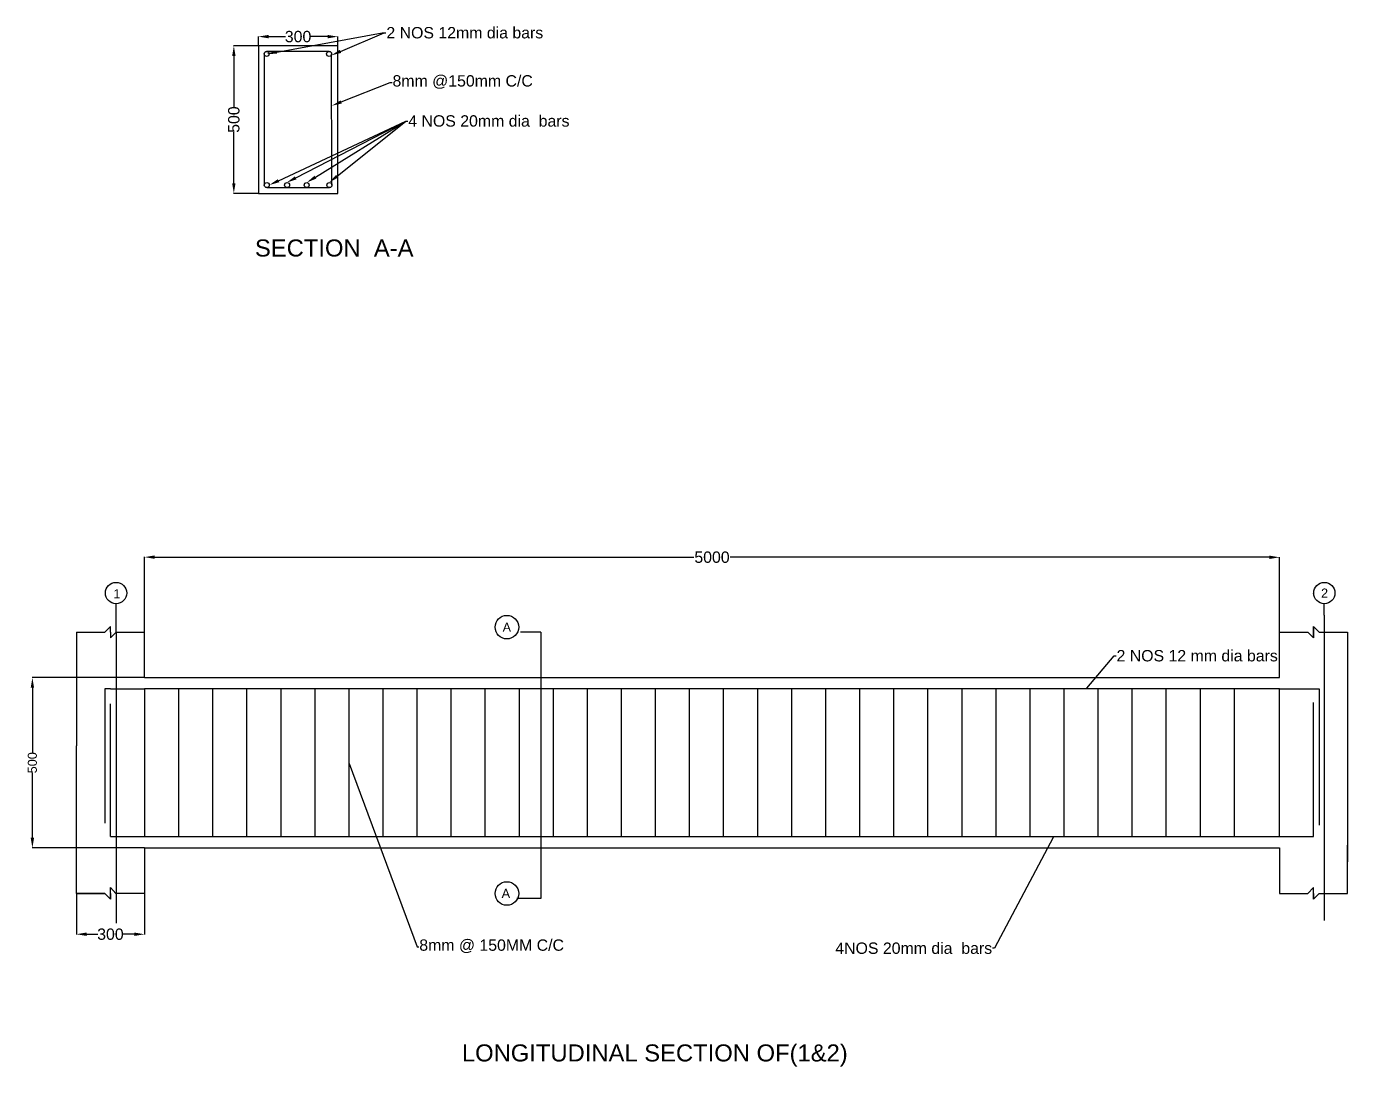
# Model space of a CAD drawing. Header units: millimetres. Extents: x -2939 to 23299, y 140 to 10993.
# Drawn here: x 1480 to 7300, y 140 to 4721 of the extents above; entities that cross this region are included whole.
import ezdxf
from ezdxf import colors
from ezdxf.entities.mleader import LeaderData, LeaderLine
from ezdxf.math import Vec2, Vec3

# ---------------------------------------------------------------- set-up
doc = ezdxf.new("R2010")
doc.units = ezdxf.units.MM
doc.styles.get("Standard").update_dxf_attribs({"font": 'arial.ttf'})
doc.dimstyles.new('ISO-25', dxfattribs={"dimtxt": 2.5, "dimasz": 2.5, "dimexe": 1.25, "dimexo": 0.625, "dimtad": 1, "dimtxsty": 'Standard', "dimcen": 2.5, "dimadec": 0, "dimazin": 0, "dimtfac": 1, "dimtmove": 0, "dimatfit": 3, "dimfxl": 1, "dimarcsym": 0})

# ---------------------------------------------------------------- blocks, each defined once
blk = doc.blocks.new('*D1')
at = {"color": 0, "lineweight": -2, "transparency": 16777216}
for p, q in [((1999.3, 1853.2), (1504.9, 1853.2)), ((1506.1, 1808.2), (1506.1, 1522.9)), ((1506.1, 1148.2), (1506.1, 1433.4)), ((1999.3, 1103.2), (1504.9, 1103.2))]:
    blk.add_line(p, q, dxfattribs=at)
at = {"color": 0, "transparency": 16777216}
for points in [[(1498.6, 1808.2), (1513.6, 1808.2), (1506.1, 1853.2)], [(1498.6, 1148.2), (1513.6, 1148.2), (1506.1, 1103.2)]]:
    blk.add_solid(points, dxfattribs=at)
at = {"layer": 'Defpoints', "color": 0, "transparency": 16777216}
for p in [(1999.9, 1853.2), (1506.1, 1103.2), (1999.9, 1103.2)]:
    blk.add_point(p, dxfattribs=at)
at = {"color": 0, "transparency": 16777216, "insert": (1506.1, 1478.2), "char_height": 40, "attachment_point": 5, "rotation": 90}
blk.add_mtext('500 ', dxfattribs=at)
blk = doc.blocks.new('*D2')
at = {"color": 0, "lineweight": -2, "transparency": 16777216}
for p, q in [((1999.9, 2054.5), (2000, 2384.8)), ((2045, 2383.5), (4420.4, 2383.2)), ((6955, 2382.8), (4579.5, 2383.1)), ((6999.9, 2053.8), (7000, 2384.1))]:
    blk.add_line(p, q, dxfattribs=at)
at = {"color": 0, "transparency": 16777216}
for points in [[(2045, 2391), (2045, 2376), (2000, 2383.5)], [(6955, 2390.3), (6955, 2375.3), (7000, 2382.8)]]:
    blk.add_solid(points, dxfattribs=at)
at = {"layer": 'Defpoints', "color": 0, "transparency": 16777216}
for p in [(7000, 2382.8), (1999.9, 2053.9), (6999.9, 2053.2)]:
    blk.add_point(p, dxfattribs=at)
at = {"color": 0, "transparency": 16777216, "insert": (4500, 2383.2), "char_height": 50, "attachment_point": 5, "rotation": 359.99199}
blk.add_mtext('5000', dxfattribs=at)
blk = doc.blocks.new('*D3')
at = {"color": 0, "lineweight": -2, "transparency": 16777216}
for p, q in [((1699.9, 902.5), (1699.9, 721.9)), ((1999.9, 902.5), (1999.9, 721.9)), ((1744.9, 723.1), (1794.2, 723.1)), ((1954.9, 723.1), (1905.7, 723.1))]:
    blk.add_line(p, q, dxfattribs=at)
at = {"color": 0, "transparency": 16777216}
for points in [[(1744.9, 730.6), (1744.9, 715.6), (1699.9, 723.1)], [(1954.9, 730.6), (1954.9, 715.6), (1999.9, 723.1)]]:
    blk.add_solid(points, dxfattribs=at)
at = {"layer": 'Defpoints', "color": 0, "transparency": 16777216}
for p in [(1699.9, 903.2), (1999.9, 903.2), (1999.9, 723.1)]:
    blk.add_point(p, dxfattribs=at)
at = {"color": 0, "transparency": 16777216, "insert": (1849.9, 723.1), "char_height": 50, "attachment_point": 5}
blk.add_mtext('300', dxfattribs=at)
blk = doc.blocks.new('*D6')
at = {"color": 0, "lineweight": -2, "transparency": 16777216}
for p, q in [((2501.5, 4635.9), (2501.5, 4676.8)), ((2546.5, 4675.6), (2620.8, 4675.6)), ((2806.5, 4675.6), (2732.3, 4675.6)), ((2851.5, 4635.9), (2851.5, 4676.8))]:
    blk.add_line(p, q, dxfattribs=at)
at = {"color": 0, "transparency": 16777216}
for points in [[(2546.5, 4683.1), (2546.5, 4668.1), (2501.5, 4675.6)], [(2806.5, 4683.1), (2806.5, 4668.1), (2851.5, 4675.6)]]:
    blk.add_solid(points, dxfattribs=at)
at = {"layer": 'Defpoints', "color": 0, "transparency": 16777216}
for p in [(2851.5, 4675.6), (2501.5, 4635.3), (2851.5, 4635.3)]:
    blk.add_point(p, dxfattribs=at)
at = {"color": 0, "transparency": 16777216, "insert": (2676.5, 4675.6), "char_height": 50, "attachment_point": 5}
blk.add_mtext('300', dxfattribs=at)
blk = doc.blocks.new('*D7')
at = {"color": 0, "lineweight": -2, "transparency": 16777216}
for p, q in [((2500.9, 4635.3), (2392.4, 4635.3)), ((2393.6, 4590.3), (2393.6, 4366.1)), ((2393.6, 4030.3), (2393.6, 4254.5)), ((2500.9, 3985.3), (2392.4, 3985.3))]:
    blk.add_line(p, q, dxfattribs=at)
at = {"color": 0, "transparency": 16777216}
for points in [[(2386.1, 4590.3), (2401.1, 4590.3), (2393.6, 4635.3)], [(2386.1, 4030.3), (2401.1, 4030.3), (2393.6, 3985.3)]]:
    blk.add_solid(points, dxfattribs=at)
at = {"layer": 'Defpoints', "color": 0, "transparency": 16777216}
for p in [(2501.5, 4635.3), (2393.6, 3985.3), (2501.5, 3985.3)]:
    blk.add_point(p, dxfattribs=at)
at = {"color": 0, "transparency": 16777216, "insert": (2393.6, 4310.3), "char_height": 50, "attachment_point": 5, "rotation": 90}
blk.add_mtext('500', dxfattribs=at)

msp = doc.modelspace()

# ---------------------------------------------------------------- linework, layer by layer
for p, q in [((2501.523, 4635.319), (2501.523, 3985.319)), ((2851.523, 4635.319), (2501.523, 4635.319)), ((2527.106, 4599.355), (2527.668, 4022.056)), ((2813.163, 4610.319), (2538.07, 4610.319)), ((2825.628, 4022.066), (2824.127, 4599.355)), ((2851.523, 3985.319), (2851.523, 4635.319)), ((2501.523, 3985.319), (2851.523, 3985.319)), ((2538.632, 4011.102), (2814.664, 4011.102)), ((1874.925, 2052.958), (1874.925, 2178.495)), ((7197.293, 2127.351), (7197.293, 2178.496)), ((7197.293, 2127.351), (7197.293, 782.887)), ((1699.926, 2053.166), (1824.926, 2053.304)), ((1699.926, 2053.166), (1699.926, 1553.166)), ((1824.926, 2053.304), (1849.926, 2078.074)), ((1849.926, 2053.166), (1849.926, 2078.074)), ((1849.926, 2053.166), (1849.926, 2028.166)), ((1849.926, 2053.166), (1849.926, 2028.166)), ((1874.925, 2052.958), (1849.926, 2028.166)), ((1874.925, 2052.958), (1999.926, 2052.958)), ((1874.925, 2052.958), (1874.925, 771.892)), ((1999.926, 1853.166), (1999.926, 2053.166)), ((3745.968, 2053.865), (3656.892, 2053.865)), ((3745.968, 2053.865), (3745.968, 880.992)), ((6999.926, 1853.166), (6999.926, 2053.166)), ((6999.926, 2053.166), (7124.928, 2052.848)), ((7124.928, 2052.848), (7149.926, 2028.166)), ((7149.926, 2053.166), (7149.926, 2078.166)), ((7149.926, 2078.166), (7149.926, 2053.166)), ((7174.921, 2053.645), (7149.926, 2078.166)), ((7149.926, 2053.166), (7149.926, 2028.166)), ((7149.926, 2028.166), (7149.926, 2053.166)), ((7174.921, 2053.645), (7299.926, 2053.645)), ((7299.926, 2053.166), (7299.926, 1042.296)), ((6999.803, 1888.138), (6999.803, 1888.138)), ((1999.926, 1853.166), (6999.926, 1853.166)), ((1849.926, 1803.166), (1824.926, 1803.166)), ((1824.926, 1803.166), (1824.926, 1212.203)), ((1849.926, 1803.166), (1999.926, 1803.166)), ((6999.926, 1803.166), (1999.926, 1803.166)), ((1999.926, 1803.166), (1999.926, 1153.166)), ((2149.926, 1803.166), (2149.926, 1153.166)), ((2299.926, 1803.166), (2299.926, 1153.166)), ((2449.926, 1803.166), (2449.926, 1153.166)), ((2599.926, 1803.166), (2599.926, 1153.166)), ((2749.926, 1803.166), (2749.926, 1153.166)), ((2899.926, 1803.166), (2899.926, 1153.166)), ((3049.926, 1803.166), (3049.926, 1153.166)), ((3199.926, 1803.166), (3199.926, 1153.166)), ((3349.926, 1803.166), (3349.926, 1153.166)), ((3499.926, 1803.166), (3499.926, 1153.166)), ((3649.926, 1803.166), (3649.926, 1153.166)), ((3799.926, 1803.166), (3799.926, 1153.166)), ((3949.926, 1803.166), (3949.926, 1153.166)), ((4099.926, 1803.166), (4099.926, 1153.166)), ((4249.926, 1803.166), (4249.926, 1153.166)), ((4399.926, 1803.166), (4399.926, 1153.166)), ((4549.926, 1803.166), (4549.926, 1153.166)), ((4699.926, 1803.166), (4699.926, 1153.166)), ((4849.926, 1803.166), (4849.926, 1153.166)), ((4999.926, 1803.166), (4999.926, 1153.166)), ((5149.926, 1803.166), (5149.926, 1153.166)), ((5299.926, 1803.166), (5299.926, 1153.166)), ((5449.926, 1803.166), (5449.926, 1153.166)), ((5599.926, 1803.166), (5599.926, 1153.166)), ((5749.926, 1803.166), (5749.926, 1153.166)), ((5899.926, 1803.166), (5899.926, 1153.166)), ((6049.926, 1803.166), (6049.926, 1153.166)), ((6199.926, 1803.166), (6199.926, 1153.166)), ((6349.926, 1803.166), (6349.926, 1153.166)), ((6499.926, 1803.166), (6499.926, 1153.166)), ((6649.926, 1803.166), (6649.926, 1153.166)), ((6799.926, 1803.166), (6799.926, 1153.166)), ((6999.926, 1153.166), (6999.926, 1803.166)), ((6999.926, 1803.166), (7149.926, 1803.166)), ((7149.926, 1803.166), (7149.926, 1803.166)), ((7149.926, 1803.166), (7174.926, 1803.166)), ((7174.926, 1803.166), (7174.926, 1203.7)), ((1849.926, 1153.166), (1849.926, 1736.927)), ((7149.926, 1153.166), (7149.926, 1744.053)), ((1699.926, 903.166), (1699.926, 1553.166)), ((6999.926, 1188.138), (6999.803, 1188.138)), ((6999.803, 1188.138), (6999.926, 1188.057)), ((1849.926, 1153.166), (1999.926, 1153.166)), ((1999.926, 1153.166), (6999.926, 1153.166)), ((6999.926, 1153.166), (7149.926, 1153.166)), ((7299.926, 903.166), (7299.926, 1115.59)), ((1999.926, 1103.166), (6999.926, 1103.166)), ((1999.926, 1103.166), (1999.926, 903.166)), ((6999.926, 1103.166), (6999.926, 903.166)), ((1699.926, 903.166), (1826.008, 903.166)), ((1826.008, 903.166), (1699.926, 903.166)), ((1826.008, 903.166), (1849.926, 878.166)), ((1849.926, 903.166), (1849.926, 928.166)), ((1874.455, 903.166), (1849.926, 928.166)), ((1849.926, 903.166), (1849.926, 878.166)), ((1849.926, 878.166), (1849.926, 903.166)), ((1999.926, 903.166), (1874.455, 903.166)), ((3745.968, 880.992), (3640.191, 880.992)), ((6999.926, 903.166), (7124.926, 903.166)), ((6999.926, 903.166), (7124.926, 903.166)), ((7149.926, 928.166), (7124.926, 903.166)), ((7149.926, 903.166), (7149.926, 928.166)), ((7149.926, 903.166), (7149.926, 878.166)), ((7149.926, 878.166), (7149.926, 903.166)), ((7149.926, 878.166), (7174.247, 903.166)), ((7174.247, 903.166), (7299.926, 903.166))]:
    msp.add_line(p, q)
for centre, radius in [((2538.07, 4599.355), 10.964), ((2813.163, 4599.355), 10.964), ((2538.632, 4022.066), 10.964), ((2628.156, 4022.066), 10.964), ((2714.482, 4022.066), 10.964), ((2814.664, 4022.066), 10.964), ((1874.925, 2225.44), 46.945), ((7197.569, 2225.44), 46.945), ((3596.503, 2075.318), 51.834), ((3596.503, 902.445), 51.834)]:
    msp.add_circle(centre, radius)

# ---------------------------------------------------------------- texts
at = {"attachment_point": 1}
for s, width, heights, insert, char_height in [('SECTION  A-A', 1227.41506, [234.993], (2486.543, 3782.4), 75), ('1', 10.43077, [0], (1862.945, 2242.175), 40), ('A ', 6.10262, [0], (7144.41, 2225.44), 2.5), ('A ', 6.10262, [0], (7144.41, 2225.44), 2.5), ('A ', 6.10262, [0], (7144.41, 2225.44), 2.5), ('A ', 6.10262, [0], (7145.88, 2225.44), 2.5), ('A', 23.17727, [0], (3577.56, 2094.854), 40), ('A', 23.17727, [0], (3573.326, 923.072), 40)]:
    msp.add_mtext_dynamic_manual_height_columns(s, width=width, gutter_width=12.5, heights=heights, dxfattribs=dict(at, insert=insert, char_height=char_height))
for s, insert, char_height in [('2', (7183.014, 2245.227), 40), ('LONGITUDINAL SECTION OF(1&2)', (3398.217, 237.964), 75)]:
    msp.add_mtext(s, dxfattribs=dict(at, insert=insert, char_height=char_height))

# ---------------------------------------------------------------- dimensions: what is measured, and where the dimension line sits
dim = msp.add_linear_dim(base=(2851.523, 4675.579), p1=(2501.523, 4635.319), p2=(2851.523, 4635.319), text='300', dimstyle='ISO-25', override={"dimtxt": 50, "dimasz": 45, "dimtad": 0})
dim.commit()
dim.dimension.update_dxf_attribs({"geometry": '*D6', "text_midpoint": (2676.523, 4675.579)})
for base, p1, p2, text, override, picture, middle in [((2393.606, 3985.319), (2501.523, 4635.319), (2501.523, 3985.319), '500', {"dimtxt": 50, "dimasz": 45, "dimtad": 0}, '*D7', (2393.606, 4310.319)), ((1506.103, 1103.166), (1999.926, 1853.166), (1999.926, 1103.166), '500 ', {"dimtxt": 40, "dimasz": 45, "dimtad": 0}, '*D1', (1506.103, 1478.166))]:
    dim = msp.add_linear_dim(base=base, p1=p1, p2=p2, angle=90, text=text, dimstyle='ISO-25', override=override)
    dim.commit()
    dim.dimension.update_dxf_attribs({"geometry": picture, "text_midpoint": middle})
dim = msp.add_aligned_dim(p1=(1999.926, 2053.865), p2=(6999.926, 2053.166), distance=329.643, dimstyle='ISO-25', override={"dimtxt": 50, "dimasz": 45, "dimgap": 5, "dimtad": 0})
dim.commit()
dim.dimension.update_dxf_attribs({"geometry": '*D2', "text_midpoint": (4499.972, 2383.159)})
dim = msp.add_linear_dim(base=(1999.926, 723.109), p1=(1699.926, 903.166), p2=(1999.926, 903.166), dimstyle='ISO-25', override={"dimtxt": 50, "dimasz": 45, "dimtad": 0})
dim.commit()
dim.dimension.update_dxf_attribs({"geometry": '*D3', "text_midpoint": (1849.926, 723.109)})

# ---------------------------------------------------------------- leaders
ml = msp.add_multileader_mtext('Standard')
ml.set_content('', color=256)
ml.set_leader_properties()
ml.build(insert=Vec2(0, 0))
ml.multileader.update_dxf_attribs({"arrow_head_size": 45})
ctx = ml.context
ctx.base_point, ctx.char_height, ctx.arrow_head_size, ctx.plane_origin = Vec3(3055.664, 4692.416), 50, 45, Vec3(2538.07, 4599.355)
notes = []
notes.append((ctx, [(0, (1, 1, 0), (3047.664, 4692.416), (1, 0), 8, [(0, [(2538.07, 4599.355)], 0, [])])]))
ctx.mtext.insert, ctx.mtext.flow_direction = Vec3(3057.664, 4717.416), 5
ml = msp.add_multileader_mtext('Standard')
ml.set_content('2 NOS 12mm dia bars', color=256)
ml.set_leader_properties()
ml.build(insert=Vec2(0, 0))
ml.multileader.update_dxf_attribs({"arrow_head_size": 45})
ctx = ml.context
ctx.base_point, ctx.char_height, ctx.arrow_head_size, ctx.plane_origin = Vec3(3063.664, 4692.416), 50, 45, Vec3(2822.123, 4593.037)
notes.append((ctx, [(0, (1, 1, 0), (3055.664, 4692.416), (1, 0), 8, [(0, [(2822.123, 4593.037)], 0, [])])]))
ctx.mtext.insert, ctx.mtext.flow_direction = Vec3(3065.664, 4717.843), 5
ml = msp.add_multileader_mtext('Standard')
ml.set_content('8mm @150mm C/C', color=256)
ml.set_leader_properties()
ml.build(insert=Vec2(0, 0))
ml.multileader.update_dxf_attribs({"arrow_head_size": 45})
ctx = ml.context
ctx.base_point, ctx.char_height, ctx.arrow_head_size, ctx.plane_origin = Vec3(3090.65, 4473.504), 50, 45, Vec3(2824.72, 4371.373)
notes.append((ctx, [(0, (1, 1, 0), (3082.65, 4473.504), (1, 0), 8, [(0, [(2824.72, 4371.373)], 0, [])])]))
ctx.mtext.insert, ctx.mtext.flow_direction = Vec3(3092.65, 4505.854), 5
ml = msp.add_multileader_mtext('Standard')
ml.set_content('', color=256)
ml.set_leader_properties()
ml.build(insert=Vec2(0, 0))
ml.multileader.update_dxf_attribs({"arrow_head_size": 45})
ctx = ml.context
ctx.base_point, ctx.char_height, ctx.arrow_head_size, ctx.plane_origin = Vec3(3159.975, 4303.962), 50, 45, Vec3(2549.596, 4022.066)
notes.append((ctx, [(0, (1, 1, 0), (3151.975, 4303.962), (1, 0), 8, [(0, [(2549.596, 4022.066)], 0, [])])]))
ctx.mtext.insert, ctx.mtext.flow_direction = Vec3(3161.975, 4328.962), 5
ml = msp.add_multileader_mtext('Standard')
ml.set_content('', color=256)
ml.set_leader_properties()
ml.build(insert=Vec2(0, 0))
ml.multileader.update_dxf_attribs({"arrow_head_size": 45})
ctx = ml.context
ctx.base_point, ctx.char_height, ctx.arrow_head_size, ctx.plane_origin = Vec3(3159.975, 4303.962), 50, 45, Vec3(2625.961, 4032.808)
notes.append((ctx, [(0, (1, 1, 0), (3151.975, 4303.962), (1, 0), 8, [(0, [(2625.961, 4032.808)], 0, [])])]))
ctx.mtext.insert, ctx.mtext.flow_direction = Vec3(3161.975, 4328.962), 5
ml = msp.add_multileader_mtext('Standard')
ml.set_content('', color=256)
ml.set_leader_properties()
ml.build(insert=Vec2(0, 0))
ml.multileader.update_dxf_attribs({"arrow_head_size": 45})
ctx = ml.context
ctx.base_point, ctx.char_height, ctx.arrow_head_size, ctx.plane_origin = Vec3(3159.975, 4303.962), 50, 45, Vec3(2714.482, 4033.03)
notes.append((ctx, [(0, (1, 1, 0), (3151.975, 4303.962), (1, 0), 8, [(0, [(2714.482, 4033.03)], 0, [])])]))
ctx.mtext.insert, ctx.mtext.flow_direction = Vec3(3161.975, 4328.962), 5
ml = msp.add_multileader_mtext('Standard')
ml.set_content('4 NOS 20mm dia  bars', color=256)
ml.set_leader_properties()
ml.build(insert=Vec2(0, 0))
ml.multileader.update_dxf_attribs({"arrow_head_size": 45})
ctx = ml.context
ctx.base_point, ctx.char_height, ctx.arrow_head_size, ctx.plane_origin = Vec3(3159.975, 4303.962), 50, 45, Vec3(2813.428, 4032.96)
notes.append((ctx, [(0, (1, 1, 0), (3151.975, 4303.962), (1, 0), 8, [(0, [(2813.428, 4032.96)], 0, [])])]))
ctx.mtext.insert, ctx.mtext.flow_direction = Vec3(3161.975, 4329.389), 5
ml = msp.add_multileader_mtext('Standard')
ml.set_content('2 NOS 12 mm dia bars', color=256)
ml.set_leader_properties()
ml.build(insert=Vec2(0, 0))
ctx = ml.context
ctx.base_point, ctx.char_height, ctx.plane_origin = Vec3(6280.164, 1949.069), 50, Vec3(6149.267, 1803.166)
notes.append((ctx, [(0, (1, 1, 0), (6272.164, 1949.069), (1, 0), 8, [(0, [(6149.267, 1803.166)], 0, [])])]))
ctx.mtext.insert, ctx.mtext.flow_direction = Vec3(6282.164, 1974.495), 5
ml = msp.add_multileader_mtext('Standard')
ml.set_content('8mm @ 150MM C/C ', color=256)
ml.set_leader_properties()
ml.build(insert=Vec2(0, 0))
ctx = ml.context
ctx.base_point, ctx.char_height, ctx.plane_origin = Vec3(3208.526, 667.911), 50, Vec3(2899.926, 1478.166)
notes.append((ctx, [(0, (1, 1, 0), (3200.526, 667.911), (1, 0), 8, [(0, [(2899.926, 1478.166)], 0, [])])]))
ctx.mtext.insert, ctx.mtext.flow_direction = Vec3(3210.526, 700.261), 5
ml = msp.add_multileader_mtext('Standard')
ml.set_content('4NOS 20mm dia  bars', color=256)
ml.set_leader_properties()
ml.build(insert=Vec2(0, 0))
ctx = ml.context
ctx.base_point, ctx.char_height, ctx.plane_origin = Vec3(5044.75, 661.243), 50, Vec3(6004.633, 1153.166)
ctx.text_align_type = 2
notes.append((ctx, [(0, (1, 1, 0), (5744.164, 661.243), (-1, 0), 8, [(0, [(6004.633, 1153.166)], 0, [])])]))
ctx.mtext.insert, ctx.mtext.alignment, ctx.mtext.flow_direction = Vec3(5734.164, 686.669), 3, 5
for ctx, leaders in notes:
    for number, flags, end, landing, length, lines in leaders:
        leader = LeaderData()
        leader.index, (leader.has_last_leader_line, leader.has_dogleg_vector, leader.attachment_direction) = number, flags
        leader.last_leader_point, leader.dogleg_vector, leader.dogleg_length = Vec3(end), Vec3(landing), length
        for number, points, colour, breaks in lines:
            line = LeaderLine()
            line.index, line.vertices, line.color, line.breaks = number, Vec3.list(points), colors.encode_raw_color(colour), breaks
            leader.lines.append(line)
        ctx.leaders.append(leader)

doc.saveas('drawing.dxf')
